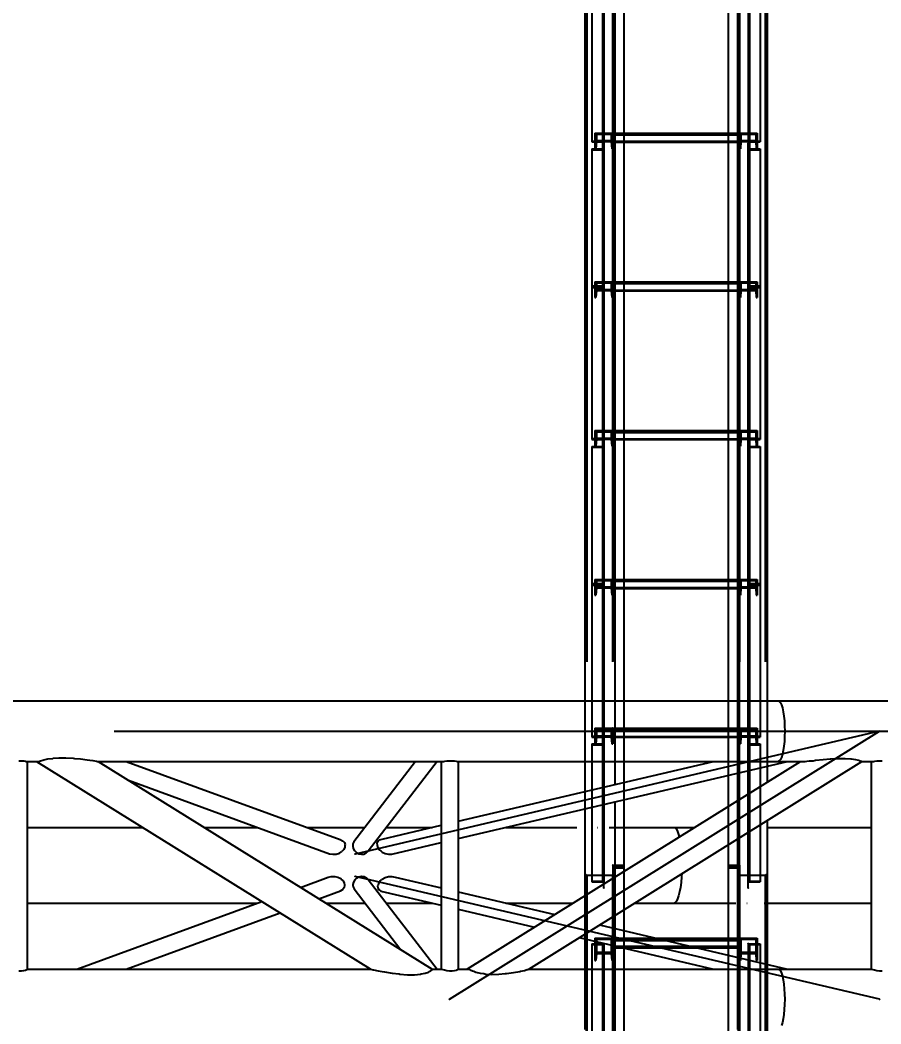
# Model space of a CAD drawing. Header units: millimetres. Extents: x 150209.93 to 150215.05, y 136675.65 to 136679.93.
# Drawn here: x 150214.079 to 150214.1946, y 136677.1175 to 136677.2523 of the extents above; entities that cross this region are included whole.
import ezdxf

# ---------------------------------------------------------------- set-up
doc = ezdxf.new("R2010")
doc.units = ezdxf.units.MM
doc.header["$LTSCALE"] = 0.25
for name, pattern in [('CENTER', [50.8, 31.75, -6.35, 6.35, -6.35]), ('XKITLINE00', [0]), ('XKITLINE02', [4, 2, -2]), ('XKITLINE03', [6, 3, -1, 1, -1])]:
    doc.linetypes.add(name, pattern=pattern)
doc.styles.add('ROMANS', font='romans.shx')
doc.dimstyles.new('MD300', dxfattribs={"dimtxt": 2.5, "dimasz": 2.5, "dimexe": 1, "dimexo": 1, "dimgap": 0.5, "dimtad": 1, "dimdec": 1, "dimlfac": 50, "dimrnd": 0.5, "dimdsep": 46, "dimtxsty": 'ROMANS', "dimcen": 1, "dimclrd": 146, "dimclre": 146, "dimclrt": 30, "dimadec": 1, "dimazin": 2, "dimtfac": 1, "dimtdec": 1, "dimtmove": 0, "dimatfit": 1, "dimfxl": 1, "dimtolj": 1, "dimtzin": 0, "dimlwd": -1, "dimlwe": -1, "dimarcsym": 0})

# ---------------------------------------------------------------- blocks, each defined once
blk = doc.blocks.new('çatıı')
at = {"color": 1, "linetype": 'XKITLINE03'}
for p, q in [((26144.38, 7525.02), (26144.38, 9181.75)), ((26150.38, 9180.27), (26150.38, 7540.28)), ((26235.38, 7540.27), (26235.38, 9180.27)), ((26241.36, 7525.02), (26241.36, 9181.75)), ((26144.38, 8026.48), (26144.38, 8128.44)), ((26241.36, 8128.44), (26241.36, 8026.48)), ((26150.38, 8026.8), (26150.38, 8031.83)), ((26235.36, 8031.29), (26150.38, 8031.29)), ((26235.36, 8031.83), (26235.36, 8026.8)), ((26144.38, 7928.64), (26144.38, 8020.67)), ((26241.36, 8020.67), (26241.36, 7928.64)), ((26144.38, 7826.68), (26144.38, 7928.64)), ((26150.38, 7926.9), (26150.38, 7931.93)), ((26235.36, 7931.39), (26150.38, 7931.39)), ((26235.36, 7931.93), (26235.36, 7926.9)), ((26241.36, 7928.64), (26241.36, 7826.68)), ((26150.38, 7827), (26150.38, 7832.03)), ((26235.36, 7831.49), (26150.38, 7831.49)), ((26235.36, 7832.03), (26235.36, 7827)), ((26144.38, 7728.84), (26144.38, 7820.87)), ((26241.36, 7820.87), (26241.36, 7728.84)), ((26150.38, 7727.1), (26150.38, 7732.13)), ((26235.36, 7731.59), (26150.38, 7731.59)), ((26235.36, 7732.13), (26235.36, 7727.1)), ((26144.38, 7626.88), (26144.38, 7728.84)), ((26241.36, 7728.84), (26241.36, 7626.88)), ((26150.38, 7627.2), (26150.38, 7632.23)), ((26235.36, 7631.69), (26150.38, 7631.69)), ((26235.36, 7632.23), (26235.36, 7627.2)), ((26144.38, 7529.04), (26144.38, 7621.07)), ((26241.36, 7621.07), (26241.36, 7529.04)), ((26144.38, 5880.81), (26144.38, 7537.69)), ((26150.38, 7540.27), (26150.38, 5900.28)), ((26235.38, 5900.27), (26235.38, 7540.27)), ((26241.36, 5880.81), (26241.36, 7537.69)), ((26150.38, 7481.79), (26150.38, 7491.34)), ((26235.36, 7490.31), (26150.38, 7490.31)), ((26235.36, 7491.34), (26235.36, 7481.79)), ((26144.38, 7381.72), (26144.38, 7487.57)), ((26241.36, 7487.57), (26241.36, 7381.72))]:
    blk.add_line(p, q, dxfattribs=at)
at = {"color": 116, "linetype": 'XKITLINE02', "true_color": 0x136734}
for p, q in [((26150.38, 9180.27), (26150.38, 7539.38)), ((26151.23, 9180.21), (26151.23, 7539.44)), ((26234.53, 9180.21), (26234.53, 7539.44)), ((26235.38, 9180.27), (26235.38, 7539.38)), ((26132.53, 9176.95), (26132.53, 7533.97)), ((26133.06, 9176.75), (26133.07, 7533.54)), ((26150.3, 9176.75), (26150.3, 7533.54)), ((26150.83, 9176.95), (26150.83, 7533.97)), ((26151.68, 9176.95), (26151.68, 7582.78)), ((26234.91, 9176.95), (26234.91, 7533.97)), ((26235.44, 9176.75), (26235.45, 7533.54)), ((26252.68, 9176.75), (26252.68, 7533.54)), ((26253.21, 9176.95), (26253.21, 7533.97)), ((26254.06, 9176.95), (26254.06, 7570.38)), ((26227.88, 9119.58), (26227.88, 7540.24)), ((26157.88, 9110.57), (26157.88, 7540.24)), ((26136.38, 8128.44), (26136.38, 8025.92)), ((26144.38, 8128.44), (26144.38, 8020.92)), ((26249.36, 8128.44), (26249.36, 8025.92)), ((26143.58, 8127.88), (26143.58, 8020.92)), ((26241.36, 8126.7), (26241.36, 8020.92)), ((26242.16, 8127.88), (26242.16, 8020.92)), ((26138.38, 8031.83), (26138.38, 8026.8)), ((26138.38, 8031.83), (26138.38, 8026.33)), ((26138.38, 8031.83), (26150.38, 8031.83)), ((26138.38, 8026.8), (26138.38, 8021.3)), ((26138.38, 8026.8), (26150.38, 8026.8)), ((26139.44, 8031.13), (26139.06, 8026.33)), ((26139.44, 8031.13), (26139.44, 8026.1)), ((26139.44, 8031.13), (26149.32, 8031.13)), ((26149.32, 8031.13), (26149.32, 8026.1)), ((26149.32, 8031.13), (26149.7, 8026.33)), ((26150.38, 8031.83), (26157.88, 8031.83)), ((26150.38, 8031.83), (26150.38, 8025.79)), ((26150.38, 8031.83), (26150.38, 8026.8)), ((26150.38, 8031.83), (26150.38, 8026.33)), ((26150.38, 8031.29), (26157.88, 8031.29)), ((26150.38, 8031.08), (26235.36, 8031.08)), ((26150.38, 8030.64), (26235.36, 8030.64)), ((26150.38, 8026.8), (26150.38, 8021.3)), ((26227.88, 8031.83), (26235.36, 8031.83)), ((26227.88, 8031.29), (26235.36, 8031.29)), ((26235.36, 8031.83), (26235.36, 8026.33)), ((26235.36, 8031.83), (26247.36, 8031.83)), ((26235.36, 8031.83), (26235.36, 8026.8)), ((26235.36, 8031.83), (26235.36, 8025.79)), ((26235.36, 8026.8), (26235.36, 8021.3)), ((26235.36, 8026.8), (26247.36, 8026.8)), ((26236.42, 8031.13), (26236.04, 8026.33)), ((26236.42, 8031.13), (26246.3, 8031.13)), ((26236.42, 8031.13), (26236.42, 8026.1)), ((26246.3, 8031.13), (26246.68, 8026.33)), ((26246.3, 8031.13), (26246.3, 8026.1)), ((26247.36, 8031.83), (26247.36, 8026.33)), ((26247.36, 8031.83), (26247.36, 8026.48)), ((26136.38, 8026.48), (26136.38, 8025.92)), ((26136.38, 8026.48), (26144.38, 8026.48)), ((26136.38, 8025.92), (26143.58, 8025.92)), ((26136.38, 8021.28), (26136.38, 7928.64)), ((26136.38, 8021.28), (26143.58, 8021.28)), ((26136.38, 8020.67), (26144.38, 8020.67)), ((26138.38, 8026.33), (26138.38, 8021.3)), ((26138.38, 8026.33), (26139.06, 8026.33)), ((26138.38, 8021.3), (26139.06, 8021.3)), ((26139.06, 8026.33), (26139.06, 8021.3)), ((26139.44, 8026.1), (26139.06, 8021.3)), ((26139.44, 8026.1), (26149.32, 8026.1)), ((26143.58, 8026.73), (26143.58, 7929.25)), ((26143.58, 8026.73), (26144.38, 8026.73)), ((26143.58, 8025.92), (26143.58, 8020.92)), ((26143.58, 8020.92), (26144.38, 8020.92)), ((26144.38, 8026.73), (26144.38, 7928.64)), ((26144.38, 8026.48), (26144.38, 8020.92)), ((26149.32, 8026.1), (26149.7, 8021.3)), ((26149.7, 8026.33), (26149.7, 8021.3)), ((26149.7, 8026.33), (26150.38, 8026.33)), ((26149.7, 8021.3), (26150.38, 8021.3)), ((26150.38, 8026.33), (26235.36, 8026.33)), ((26150.38, 8026.33), (26150.38, 8021.3)), ((26150.38, 8026.3), (26235.36, 8026.3)), ((26150.38, 8025.82), (26235.36, 8025.82)), ((26150.38, 8025.79), (26157.88, 8025.79)), ((26227.88, 8025.79), (26235.36, 8025.79)), ((26235.36, 8026.33), (26236.04, 8026.33)), ((26235.36, 8026.33), (26235.36, 8021.3)), ((26235.36, 8021.3), (26236.04, 8021.3)), ((26236.04, 8026.33), (26236.04, 8021.3)), ((26236.42, 8026.1), (26236.04, 8021.3)), ((26236.42, 8026.1), (26246.3, 8026.1)), ((26241.36, 8026.73), (26241.36, 8020.67)), ((26241.36, 8026.73), (26242.16, 8026.73)), ((26241.36, 8026.73), (26241.36, 7928.64)), ((26241.36, 8026.48), (26249.36, 8026.48)), ((26241.36, 8020.92), (26242.16, 8020.92)), ((26241.36, 8020.67), (26249.36, 8020.67)), ((26242.16, 8026.73), (26242.16, 8021.28)), ((26242.16, 8026.73), (26242.16, 7929.25)), ((26242.16, 8025.92), (26249.36, 8025.92)), ((26242.16, 8021.28), (26249.36, 8021.28)), ((26246.3, 8026.1), (26246.68, 8021.3)), ((26246.68, 8026.33), (26247.36, 8026.33)), ((26246.68, 8026.33), (26246.68, 8021.3)), ((26246.68, 8021.3), (26247.36, 8021.3)), ((26247.36, 8026.48), (26247.36, 8021.3)), ((26247.36, 8026.33), (26247.36, 8021.3)), ((26249.36, 8021.28), (26249.36, 8020.67)), ((26249.36, 8021.28), (26249.36, 7928.64)), ((26143.58, 7934.71), (26144.38, 7934.71)), ((26143.58, 7934.71), (26143.58, 7929.25)), ((26144.38, 7934.71), (26144.38, 7928.64)), ((26241.36, 7934.71), (26242.16, 7934.71)), ((26136.38, 7929.25), (26143.58, 7929.25)), ((26136.38, 7929.25), (26136.38, 7928.64)), ((26136.38, 7928.64), (26144.38, 7928.64)), ((26136.38, 7928.64), (26136.38, 7826.12)), ((26136.38, 7928.64), (26144.38, 7928.64)), ((26136.38, 7928.08), (26143.58, 7928.08)), ((26138.38, 7931.93), (26138.38, 7926.9)), ((26138.38, 7931.93), (26138.38, 7926.43)), ((26138.38, 7931.93), (26150.38, 7931.93)), ((26138.38, 7926.9), (26138.38, 7921.41)), ((26138.38, 7926.9), (26150.38, 7926.9)), ((26138.38, 7926.43), (26138.38, 7921.41)), ((26138.38, 7926.43), (26139.06, 7926.43)), ((26139.44, 7931.23), (26139.06, 7926.43)), ((26139.06, 7926.43), (26139.06, 7921.41)), ((26139.44, 7926.2), (26139.06, 7921.41)), ((26139.44, 7931.23), (26139.44, 7926.2)), ((26139.44, 7931.23), (26149.32, 7931.23)), ((26139.44, 7926.2), (26149.32, 7926.2)), ((26143.58, 7928.08), (26143.58, 7821.13)), ((26144.38, 7928.64), (26144.38, 7821.13)), ((26149.32, 7931.23), (26149.32, 7926.2)), ((26149.32, 7931.23), (26149.7, 7926.43)), ((26149.32, 7926.2), (26149.7, 7921.41)), ((26149.7, 7926.43), (26149.7, 7921.41)), ((26149.7, 7926.43), (26150.38, 7926.43)), ((26150.38, 7931.93), (26157.88, 7931.93)), ((26150.38, 7931.93), (26150.38, 7925.89)), ((26150.38, 7931.93), (26150.38, 7926.9)), ((26150.38, 7931.93), (26150.38, 7926.43)), ((26150.38, 7931.39), (26157.88, 7931.39)), ((26150.38, 7931.18), (26235.36, 7931.18)), ((26150.38, 7930.74), (26235.36, 7930.74)), ((26150.38, 7926.9), (26150.38, 7921.41)), ((26150.38, 7926.43), (26235.36, 7926.43)), ((26150.38, 7926.43), (26150.38, 7921.41)), ((26150.38, 7926.4), (26235.36, 7926.4)), ((26150.38, 7925.92), (26235.36, 7925.92)), ((26150.38, 7925.89), (26157.88, 7925.89)), ((26227.88, 7931.93), (26235.36, 7931.93)), ((26227.88, 7931.39), (26235.36, 7931.39)), ((26227.88, 7925.89), (26235.36, 7925.89)), ((26235.36, 7931.93), (26235.36, 7926.43)), ((26235.36, 7931.93), (26247.36, 7931.93)), ((26235.36, 7931.93), (26235.36, 7926.9)), ((26235.36, 7931.93), (26235.36, 7925.89)), ((26235.36, 7926.9), (26235.36, 7921.41)), ((26235.36, 7926.9), (26247.36, 7926.9)), ((26235.36, 7926.43), (26236.04, 7926.43)), ((26235.36, 7926.43), (26235.36, 7921.41)), ((26236.42, 7931.23), (26236.04, 7926.43)), ((26236.04, 7926.43), (26236.04, 7921.41)), ((26236.42, 7926.2), (26236.04, 7921.41)), ((26236.42, 7931.23), (26246.3, 7931.23)), ((26236.42, 7931.23), (26236.42, 7926.2)), ((26236.42, 7926.2), (26246.3, 7926.2)), ((26241.36, 7928.64), (26249.36, 7928.64)), ((26241.36, 7928.64), (26241.36, 7923.09)), ((26241.36, 7928.64), (26249.36, 7928.64)), ((26241.36, 7926.9), (26241.36, 7821.13)), ((26242.16, 7929.25), (26249.36, 7929.25)), ((26242.16, 7928.08), (26242.16, 7923.09)), ((26242.16, 7928.08), (26249.36, 7928.08)), ((26242.16, 7928.08), (26242.16, 7821.13)), ((26246.3, 7931.23), (26246.68, 7926.43)), ((26246.3, 7931.23), (26246.3, 7926.2)), ((26246.3, 7926.2), (26246.68, 7921.41)), ((26246.68, 7926.43), (26247.36, 7926.43)), ((26246.68, 7926.43), (26246.68, 7921.41)), ((26247.36, 7931.93), (26247.36, 7926.43)), ((26247.36, 7931.93), (26247.36, 7926.9)), ((26247.36, 7926.9), (26247.36, 7921.41)), ((26247.36, 7926.43), (26247.36, 7921.41)), ((26249.36, 7928.64), (26249.36, 7928.08)), ((26249.36, 7928.64), (26249.36, 7826.12)), ((26138.38, 7921.41), (26139.06, 7921.41)), ((26143.58, 7923.09), (26144.38, 7923.09)), ((26149.7, 7921.41), (26150.38, 7921.41)), ((26235.36, 7921.41), (26236.04, 7921.41)), ((26241.36, 7923.09), (26242.16, 7923.09)), ((26246.68, 7921.41), (26247.36, 7921.41)), ((26138.38, 7832.03), (26138.38, 7827)), ((26138.38, 7832.03), (26138.38, 7826.53)), ((26138.38, 7832.03), (26150.38, 7832.03)), ((26150.38, 7832.03), (26157.88, 7832.03)), ((26150.38, 7832.03), (26150.38, 7825.99)), ((26150.38, 7832.03), (26150.38, 7827)), ((26150.38, 7832.03), (26150.38, 7826.53)), ((26150.38, 7831.49), (26157.88, 7831.49)), ((26227.88, 7832.03), (26235.36, 7832.03)), ((26227.88, 7831.49), (26235.36, 7831.49)), ((26235.36, 7832.03), (26235.36, 7826.53)), ((26235.36, 7832.03), (26247.36, 7832.03)), ((26235.36, 7832.03), (26235.36, 7827)), ((26235.36, 7832.03), (26235.36, 7825.99)), ((26247.36, 7832.03), (26247.36, 7826.53)), ((26247.36, 7832.03), (26247.36, 7826.68)), ((26136.38, 7826.68), (26136.38, 7826.12)), ((26136.38, 7826.68), (26144.38, 7826.68)), ((26136.38, 7826.12), (26143.58, 7826.12)), ((26138.38, 7827), (26138.38, 7821.51)), ((26138.38, 7827), (26150.38, 7827)), ((26138.38, 7826.53), (26138.38, 7821.51)), ((26138.38, 7826.53), (26139.06, 7826.53)), ((26139.44, 7831.33), (26139.06, 7826.53)), ((26139.06, 7826.53), (26139.06, 7821.51)), ((26139.44, 7826.3), (26139.06, 7821.51)), ((26139.44, 7831.33), (26139.44, 7826.3)), ((26139.44, 7831.33), (26149.32, 7831.33)), ((26139.44, 7826.3), (26149.32, 7826.3)), ((26143.58, 7826.93), (26143.58, 7729.45)), ((26143.58, 7826.93), (26144.38, 7826.93)), ((26143.58, 7826.12), (26143.58, 7821.13)), ((26144.38, 7826.93), (26144.38, 7728.84)), ((26144.38, 7826.68), (26144.38, 7821.13)), ((26149.32, 7831.33), (26149.32, 7826.3)), ((26149.32, 7831.33), (26149.7, 7826.53)), ((26149.32, 7826.3), (26149.7, 7821.51)), ((26149.7, 7826.53), (26149.7, 7821.51)), ((26149.7, 7826.53), (26150.38, 7826.53)), ((26150.38, 7831.28), (26235.36, 7831.28)), ((26150.38, 7830.84), (26235.36, 7830.84)), ((26150.38, 7827), (26150.38, 7821.51)), ((26150.38, 7826.53), (26235.36, 7826.53)), ((26150.38, 7826.53), (26150.38, 7821.51)), ((26150.38, 7826.5), (26235.36, 7826.5)), ((26150.38, 7826.02), (26235.36, 7826.02)), ((26150.38, 7825.99), (26157.88, 7825.99)), ((26227.88, 7825.99), (26235.36, 7825.99)), ((26235.36, 7827), (26235.36, 7821.51)), ((26235.36, 7827), (26247.36, 7827)), ((26235.36, 7826.53), (26236.04, 7826.53)), ((26235.36, 7826.53), (26235.36, 7821.51)), ((26236.42, 7831.33), (26236.04, 7826.53)), ((26236.04, 7826.53), (26236.04, 7821.51)), ((26236.42, 7826.3), (26236.04, 7821.51)), ((26236.42, 7831.33), (26246.3, 7831.33)), ((26236.42, 7831.33), (26236.42, 7826.3)), ((26236.42, 7826.3), (26246.3, 7826.3)), ((26241.36, 7826.93), (26241.36, 7820.87)), ((26241.36, 7826.93), (26242.16, 7826.93)), ((26241.36, 7826.93), (26241.36, 7728.84)), ((26241.36, 7826.68), (26249.36, 7826.68)), ((26242.16, 7826.93), (26242.16, 7821.48)), ((26242.16, 7826.93), (26242.16, 7729.45)), ((26242.16, 7826.12), (26249.36, 7826.12)), ((26246.3, 7831.33), (26246.68, 7826.53)), ((26246.3, 7831.33), (26246.3, 7826.3)), ((26246.3, 7826.3), (26246.68, 7821.51)), ((26246.68, 7826.53), (26247.36, 7826.53)), ((26246.68, 7826.53), (26246.68, 7821.51)), ((26247.36, 7826.68), (26247.36, 7821.51)), ((26247.36, 7826.53), (26247.36, 7821.51)), ((26136.38, 7821.48), (26136.38, 7728.84)), ((26136.38, 7821.48), (26143.58, 7821.48)), ((26136.38, 7820.87), (26144.38, 7820.87)), ((26138.38, 7821.51), (26139.06, 7821.51)), ((26143.58, 7821.13), (26144.38, 7821.13)), ((26149.7, 7821.51), (26150.38, 7821.51)), ((26235.36, 7821.51), (26236.04, 7821.51)), ((26241.36, 7821.13), (26242.16, 7821.13)), ((26241.36, 7820.87), (26249.36, 7820.87)), ((26242.16, 7821.48), (26249.36, 7821.48)), ((26246.68, 7821.51), (26247.36, 7821.51)), ((26249.36, 7821.48), (26249.36, 7820.87)), ((26249.36, 7821.48), (26249.36, 7728.84)), ((26138.38, 7732.13), (26138.38, 7727.1)), ((26138.38, 7732.13), (26138.38, 7726.63)), ((26138.38, 7732.13), (26150.38, 7732.13)), ((26139.44, 7731.43), (26139.06, 7726.63)), ((26139.44, 7731.43), (26139.44, 7726.4)), ((26139.44, 7731.43), (26149.32, 7731.43)), ((26143.58, 7734.91), (26144.38, 7734.91)), ((26143.58, 7734.91), (26143.58, 7729.45)), ((26144.38, 7734.91), (26144.38, 7728.84)), ((26149.32, 7731.43), (26149.32, 7726.4)), ((26149.32, 7731.43), (26149.7, 7726.63)), ((26150.38, 7732.13), (26157.88, 7732.13)), ((26150.38, 7732.13), (26150.38, 7726.09)), ((26150.38, 7732.13), (26150.38, 7727.1)), ((26150.38, 7732.13), (26150.38, 7726.63)), ((26150.38, 7731.59), (26157.88, 7731.59)), ((26150.38, 7731.38), (26235.36, 7731.38)), ((26150.38, 7730.94), (26235.36, 7730.94)), ((26227.88, 7732.13), (26235.36, 7732.13)), ((26227.88, 7731.59), (26235.36, 7731.59)), ((26235.36, 7732.13), (26235.36, 7721.61)), ((26235.36, 7732.13), (26247.36, 7732.13)), ((26235.36, 7732.13), (26235.36, 7726.09)), ((26236.42, 7731.43), (26236.04, 7726.63)), ((26236.42, 7731.43), (26246.3, 7731.43)), ((26236.42, 7731.43), (26236.42, 7726.4)), ((26241.36, 7734.91), (26242.16, 7734.91)), ((26246.3, 7731.43), (26246.68, 7726.63)), ((26246.3, 7731.43), (26246.3, 7726.4)), ((26247.36, 7732.13), (26247.36, 7721.61)), ((26136.38, 7729.45), (26143.58, 7729.45)), ((26136.38, 7729.45), (26136.38, 7728.84)), ((26136.38, 7728.84), (26136.38, 7626.32)), ((26136.38, 7728.84), (26144.38, 7728.84)), ((26136.38, 7728.84), (26144.38, 7728.84)), ((26136.38, 7728.29), (26136.38, 7626.32)), ((26136.38, 7728.29), (26143.58, 7728.29)), ((26138.38, 7727.1), (26138.38, 7721.61)), ((26138.38, 7727.1), (26150.38, 7727.1)), ((26138.38, 7726.63), (26138.38, 7721.61)), ((26138.38, 7726.63), (26139.06, 7726.63)), ((26139.06, 7726.63), (26139.06, 7721.61)), ((26139.44, 7726.4), (26139.06, 7721.61)), ((26139.44, 7726.4), (26149.32, 7726.4)), ((26143.58, 7728.29), (26143.58, 7621.33)), ((26144.38, 7728.84), (26144.38, 7621.33)), ((26149.32, 7726.4), (26149.7, 7721.61)), ((26149.7, 7726.63), (26149.7, 7721.61)), ((26149.7, 7726.63), (26150.38, 7726.63)), ((26150.38, 7727.1), (26150.38, 7721.61)), ((26150.38, 7726.63), (26235.36, 7726.63)), ((26150.38, 7726.63), (26150.38, 7721.61)), ((26150.38, 7726.6), (26235.36, 7726.6)), ((26150.38, 7726.12), (26235.36, 7726.12)), ((26150.38, 7726.09), (26157.88, 7726.09)), ((26227.88, 7726.09), (26235.36, 7726.09)), ((26235.36, 7727.1), (26247.36, 7727.1)), ((26235.36, 7726.63), (26236.04, 7726.63)), ((26236.04, 7726.63), (26236.04, 7721.61)), ((26236.42, 7726.4), (26236.04, 7721.61)), ((26236.42, 7726.4), (26246.3, 7726.4)), ((26241.36, 7728.84), (26241.36, 7723.29)), ((26241.36, 7728.84), (26249.36, 7728.84)), ((26241.36, 7728.84), (26249.36, 7728.84)), ((26241.36, 7726.4), (26241.36, 7621.33)), ((26242.16, 7729.45), (26249.36, 7729.45)), ((26242.16, 7728.29), (26242.16, 7723.29)), ((26242.16, 7728.29), (26249.36, 7728.29)), ((26242.16, 7728.29), (26242.16, 7621.33)), ((26246.3, 7726.4), (26246.68, 7721.61)), ((26246.68, 7726.63), (26247.36, 7726.63)), ((26246.68, 7726.63), (26246.68, 7721.61)), ((26249.36, 7728.84), (26249.36, 7728.29)), ((26249.36, 7728.84), (26249.36, 7626.32)), ((26138.38, 7721.61), (26139.06, 7721.61)), ((26143.58, 7723.29), (26144.38, 7723.29)), ((26149.7, 7721.61), (26150.38, 7721.61)), ((26235.36, 7721.61), (26236.04, 7721.61)), ((26241.36, 7723.29), (26242.16, 7723.29)), ((26246.68, 7721.61), (26247.36, 7721.61)), ((26131.68, 7650.57), (26131.68, 7609.97)), ((26151.68, 7650.57), (26151.68, 7609.97)), ((26157.88, 7650.57), (26157.88, 7609.97)), ((26227.88, 7650.57), (26227.88, 7600.65)), ((26234.06, 7650.57), (26234.06, 7602.09)), ((26254.06, 7650.57), (26254.06, 7606.78)), ((26138.38, 7632.23), (26138.38, 7627.2)), ((26138.38, 7632.23), (26138.38, 7626.73)), ((26138.38, 7632.23), (26150.38, 7632.23)), ((26139.44, 7631.53), (26139.06, 7626.73)), ((26139.44, 7631.53), (26139.44, 7626.5)), ((26139.44, 7631.53), (26149.32, 7631.53)), ((26149.32, 7631.53), (26149.32, 7626.5)), ((26149.32, 7631.53), (26149.7, 7626.73)), ((26150.38, 7632.23), (26150.38, 7627.2)), ((26150.38, 7632.23), (26150.38, 7626.73)), ((26150.38, 7632.23), (26235.36, 7632.23)), ((26150.38, 7632.23), (26150.38, 7626.19)), ((26150.38, 7631.69), (26235.36, 7631.69)), ((26150.38, 7631.48), (26235.36, 7631.48)), ((26150.38, 7631.04), (26235.36, 7631.04)), ((26235.36, 7632.23), (26235.36, 7626.73)), ((26235.36, 7632.23), (26247.36, 7632.23)), ((26235.36, 7632.23), (26235.36, 7627.2)), ((26235.36, 7632.23), (26235.36, 7626.19)), ((26236.42, 7631.53), (26236.04, 7626.73)), ((26236.42, 7631.53), (26246.3, 7631.53)), ((26236.42, 7631.53), (26236.42, 7626.5)), ((26246.3, 7631.53), (26246.68, 7626.73)), ((26246.3, 7631.53), (26246.3, 7626.5)), ((26247.36, 7632.23), (26247.36, 7626.73)), ((26247.36, 7632.23), (26247.36, 7627.2)), ((26136.38, 7626.88), (26144.38, 7626.88)), ((26136.38, 7626.32), (26143.58, 7626.32)), ((26138.38, 7627.2), (26138.38, 7621.71)), ((26138.38, 7627.2), (26150.38, 7627.2)), ((26138.38, 7626.73), (26138.38, 7621.71)), ((26138.38, 7626.73), (26139.06, 7626.73)), ((26139.06, 7626.73), (26139.06, 7621.71)), ((26139.44, 7626.5), (26139.06, 7621.71)), ((26139.44, 7626.5), (26149.32, 7626.5)), ((26143.58, 7627.14), (26143.58, 7529.65)), ((26143.58, 7627.14), (26144.38, 7627.14)), ((26143.58, 7626.32), (26143.58, 7621.33)), ((26144.38, 7627.14), (26144.38, 7533.54)), ((26144.38, 7626.88), (26144.38, 7621.33)), ((26149.32, 7626.5), (26149.7, 7621.71)), ((26149.7, 7626.73), (26149.7, 7621.71)), ((26149.7, 7626.73), (26150.38, 7626.73)), ((26150.38, 7627.2), (26150.38, 7621.71)), ((26150.38, 7626.73), (26150.38, 7621.71)), ((26150.38, 7626.73), (26235.36, 7626.73)), ((26150.38, 7626.7), (26235.36, 7626.7)), ((26150.38, 7626.23), (26235.36, 7626.23)), ((26150.38, 7626.19), (26235.36, 7626.19)), ((26235.36, 7627.2), (26235.36, 7621.71)), ((26235.36, 7627.2), (26247.36, 7627.2)), ((26235.36, 7626.73), (26236.04, 7626.73)), ((26235.36, 7626.73), (26235.36, 7621.71)), ((26236.04, 7626.73), (26236.04, 7621.71)), ((26236.42, 7626.5), (26236.04, 7621.71)), ((26236.42, 7626.5), (26246.3, 7626.5)), ((26241.36, 7627.14), (26241.36, 7610.28)), ((26241.36, 7627.14), (26242.16, 7627.14)), ((26241.36, 7627.14), (26241.36, 7529.04)), ((26241.36, 7626.88), (26249.36, 7626.88)), ((26242.16, 7627.14), (26242.16, 7610.28)), ((26242.16, 7627.14), (26242.16, 7529.65)), ((26242.16, 7626.32), (26249.36, 7626.32)), ((26246.3, 7626.5), (26246.68, 7621.71)), ((26246.68, 7626.73), (26247.36, 7626.73)), ((26246.68, 7626.73), (26246.68, 7621.71)), ((26247.36, 7627.2), (26247.36, 7621.71)), ((26247.36, 7626.73), (26247.36, 7621.71)), ((26136.38, 7621.68), (26136.38, 7529.04)), ((26136.38, 7621.68), (26136.38, 7529.65)), ((26136.38, 7621.68), (26143.58, 7621.68)), ((26136.38, 7621.07), (26144.38, 7621.07)), ((26138.38, 7621.71), (26139.06, 7621.71)), ((26143.58, 7621.33), (26144.38, 7621.33)), ((26149.7, 7621.71), (26150.38, 7621.71)), ((26235.36, 7621.71), (26236.04, 7621.71)), ((26241.36, 7621.33), (26242.16, 7621.33)), ((26241.36, 7621.07), (26249.36, 7621.07)), ((26242.16, 7621.68), (26249.36, 7621.68)), ((26246.68, 7621.71), (26247.36, 7621.71)), ((26249.36, 7621.68), (26249.36, 7593.18)), ((26249.36, 7610.28), (26249.36, 7529.04)), ((26157.88, 7595.86), (26157.88, 7584.23)), ((26131.68, 7589.72), (26131.68, 7578.09)), ((26234.06, 7583.63), (26234.06, 7557.91)), ((26227.88, 7579.78), (26227.88, 7554.05)), ((26143.58, 7535.11), (26144.38, 7535.11)), ((26143.58, 7535.11), (26143.58, 7529.65)), ((26144.38, 7535.11), (26144.38, 7529.04)), ((26150.38, 7540.28), (26157.88, 7540.28)), ((26150.38, 7540.27), (26157.88, 7540.27)), ((26150.38, 7540.27), (26150.38, 5898.57)), ((26150.38, 7539.38), (26151.68, 7539.38)), ((26150.38, 7538.57), (26151.68, 7538.57)), ((26151.23, 7540.21), (26157.88, 7540.24)), ((26151.23, 7540.16), (26157.88, 7540.2)), ((26151.23, 7540.16), (26151.23, 5898.69)), ((26151.23, 7539.44), (26157.88, 7539.42)), ((26151.23, 7538.69), (26151.68, 7538.68)), ((26157.88, 7540.28), (26157.88, 7540.24)), ((26157.88, 7540.27), (26157.88, 7540.2)), ((26157.88, 7540.27), (26157.88, 7539.38)), ((26157.88, 7538.64), (26157.88, 7538.57)), ((26157.88, 7538.64), (26157.88, 7538.57)), ((26157.88, 7536.11), (26157.88, 7510.39)), ((26227.88, 7540.27), (26235.38, 7540.27)), ((26227.88, 7540.27), (26227.88, 7540.24)), ((26227.88, 7540.27), (26235.38, 7540.27)), ((26227.88, 7540.27), (26227.88, 7539.38)), ((26227.88, 7540.24), (26234.53, 7540.21)), ((26227.88, 7540.2), (26234.53, 7540.16)), ((26227.88, 7539.42), (26234.53, 7539.44)), ((26227.88, 7539.42), (26227.88, 7539.38)), ((26227.88, 7538.64), (26227.88, 7538.57)), ((26234.06, 7539.38), (26235.38, 7539.38)), ((26234.06, 7538.68), (26234.53, 7538.69)), ((26234.06, 7538.57), (26235.38, 7538.57)), ((26234.53, 7540.16), (26234.53, 5898.69)), ((26235.38, 7540.27), (26235.38, 5898.57)), ((26241.36, 7535.11), (26242.16, 7535.11)), ((26131.68, 7533.97), (26132.53, 7533.97)), ((26131.68, 7533.97), (26132.53, 7533.97)), ((26131.68, 7533.97), (26131.68, 7533.48)), ((26132.53, 7533.97), (26133.07, 7533.54)), ((26132.53, 7533.97), (26132.53, 5889.26)), ((26132.53, 7533.97), (26133.06, 7533.54)), ((26133.06, 7533.54), (26133.07, 5888.53)), ((26133.06, 7533.54), (26150.3, 7533.54)), ((26133.07, 7533.54), (26150.3, 7533.54)), ((26136.38, 7529.65), (26143.58, 7529.65)), ((26136.38, 7529.04), (26144.38, 7529.04)), ((26150.3, 7533.54), (26150.83, 7533.97)), ((26150.3, 7533.54), (26150.83, 7533.97)), ((26150.3, 7533.54), (26150.3, 5888.53)), ((26150.83, 7533.97), (26151.68, 7533.97)), ((26150.83, 7533.97), (26150.83, 5889.26)), ((26150.83, 7533.97), (26151.68, 7533.97)), ((26151.68, 7533.97), (26151.68, 5888.43)), ((26151.68, 7532.25), (26151.68, 7506.52)), ((26234.06, 7533.97), (26234.91, 7533.97)), ((26234.06, 7533.97), (26234.91, 7533.97)), ((26234.06, 7533.97), (26234.06, 7533.48)), ((26234.91, 7533.97), (26235.45, 7533.54)), ((26234.91, 7533.97), (26234.91, 5889.26)), ((26234.91, 7533.97), (26235.44, 7533.54)), ((26235.44, 7533.54), (26235.45, 5888.53)), ((26235.44, 7533.54), (26252.68, 7533.54)), ((26235.45, 7533.54), (26252.68, 7533.54)), ((26241.36, 7529.04), (26249.36, 7529.04)), ((26242.16, 7529.65), (26249.36, 7529.65)), ((26252.68, 7533.54), (26253.21, 7533.97)), ((26252.68, 7533.54), (26253.21, 7533.97)), ((26252.68, 7533.54), (26252.68, 5888.53)), ((26253.21, 7533.97), (26254.06, 7533.97)), ((26253.21, 7533.97), (26253.21, 5889.26)), ((26253.21, 7533.97), (26254.06, 7533.97)), ((26254.06, 7533.97), (26254.06, 5930.38)), ((26131.68, 7519.77), (26131.68, 7490.83)), ((26151.68, 7497.77), (26151.68, 7486.14)), ((26157.88, 7496.32), (26157.88, 7484.69)), ((26138.38, 7491.34), (26138.38, 7481.79)), ((26138.38, 7491.34), (26138.38, 7485.86)), ((26138.38, 7491.34), (26150.38, 7491.34)), ((26139.44, 7490.64), (26139.06, 7485.86)), ((26139.44, 7490.64), (26139.44, 7481.09)), ((26139.44, 7490.64), (26149.32, 7490.64)), ((26149.32, 7490.64), (26149.32, 7481.09)), ((26149.32, 7490.64), (26149.7, 7485.86)), ((26150.38, 7491.34), (26150.38, 7481.79)), ((26150.38, 7491.34), (26150.38, 7485.86)), ((26150.38, 7491.34), (26179.13, 7491.34)), ((26150.38, 7491.34), (26150.38, 7484.83)), ((26150.38, 7490.55), (26235.36, 7490.55)), ((26150.38, 7490.31), (26183.49, 7490.31)), ((26150.38, 7489.71), (26235.36, 7489.71)), ((26227.88, 7491.34), (26235.36, 7491.34)), ((26227.88, 7490.31), (26235.36, 7490.31)), ((26235.36, 7491.34), (26235.36, 7485.86)), ((26235.36, 7491.34), (26247.36, 7491.34)), ((26235.36, 7491.34), (26235.36, 7476.31)), ((26235.36, 7491.34), (26235.36, 7484.83)), ((26236.42, 7490.64), (26236.04, 7485.86)), ((26236.42, 7490.64), (26246.3, 7490.64)), ((26236.42, 7490.64), (26236.42, 7481.09)), ((26246.3, 7490.64), (26246.68, 7485.86)), ((26246.3, 7490.64), (26246.3, 7481.09)), ((26247.36, 7491.34), (26247.36, 7485.86)), ((26247.36, 7491.34), (26247.36, 7476.31)), ((26136.38, 7487.57), (26136.38, 7381.19)), ((26136.38, 7487.57), (26144.38, 7487.57)), ((26136.38, 7487.04), (26143.58, 7487.04)), ((26138.38, 7485.86), (26138.38, 7476.31)), ((26138.38, 7485.86), (26139.06, 7485.86)), ((26138.38, 7481.79), (26138.38, 7476.31)), ((26138.38, 7481.79), (26150.38, 7481.79)), ((26139.06, 7485.86), (26139.06, 7476.31)), ((26139.44, 7481.09), (26139.06, 7476.31)), ((26139.44, 7481.09), (26149.32, 7481.09)), ((26143.58, 7487.04), (26143.58, 7376.4)), ((26143.58, 7482.26), (26144.38, 7482.26)), ((26144.38, 7487.57), (26144.38, 7376.4)), ((26149.32, 7481.09), (26149.7, 7476.31)), ((26149.7, 7485.86), (26149.7, 7476.31)), ((26149.7, 7485.86), (26150.38, 7485.86)), ((26150.38, 7485.86), (26150.38, 7476.31)), ((26150.38, 7485.86), (26235.36, 7485.86)), ((26150.38, 7485.8), (26235.36, 7485.8)), ((26150.38, 7484.89), (26235.36, 7484.89)), ((26150.38, 7484.83), (26206.86, 7484.83)), ((26150.38, 7481.79), (26150.38, 7476.31)), ((26227.88, 7484.83), (26235.36, 7484.83)), ((26235.36, 7485.86), (26236.04, 7485.86)), ((26235.36, 7481.79), (26247.36, 7481.79)), ((26236.04, 7485.86), (26236.04, 7476.31)), ((26236.42, 7481.09), (26236.04, 7476.31)), ((26236.42, 7481.09), (26246.3, 7481.09)), ((26241.36, 7487.57), (26241.36, 7482.26)), ((26241.36, 7487.57), (26249.36, 7487.57)), ((26241.36, 7487.57), (26241.36, 7376.4)), ((26241.36, 7482.26), (26242.16, 7482.26)), ((26242.16, 7487.04), (26242.16, 7482.26)), ((26242.16, 7487.04), (26249.36, 7487.04)), ((26242.16, 7487.04), (26242.16, 7376.4)), ((26246.3, 7481.09), (26246.68, 7476.31)), ((26246.68, 7485.86), (26247.36, 7485.86)), ((26246.68, 7485.86), (26246.68, 7476.31)), ((26249.36, 7487.57), (26249.36, 7487.04)), ((26249.36, 7487.57), (26249.36, 7381.19)), ((26138.38, 7476.31), (26139.06, 7476.31)), ((26149.7, 7476.31), (26150.38, 7476.31)), ((26227.88, 7479.9), (26227.88, 5900.2)), ((26234.06, 7478.46), (26234.06, 7429.97)), ((26235.36, 7476.31), (26236.04, 7476.31)), ((26246.68, 7476.31), (26247.36, 7476.31)), ((26131.68, 7470.57), (26131.68, 7429.97)), ((26151.68, 7470.57), (26151.68, 7429.97)), ((26157.88, 7470.57), (26157.88, 5900.2)), ((26254.06, 7473.77), (26254.06, 7429.97))]:
    blk.add_line(p, q, dxfattribs=at)
at = {"color": 7, "linetype": 'XKITLINE00'}
for p, q in [((26131.68, 9069.97), (26131.68, 7650.57)), ((26151.68, 9069.97), (26151.68, 7650.57)), ((26157.88, 9069.97), (26157.88, 7650.57)), ((26227.88, 9069.97), (26227.88, 7650.57)), ((26234.06, 9069.97), (26234.06, 7650.57)), ((26254.06, 9069.97), (26254.06, 7650.57)), ((26157.88, 8031.83), (26227.88, 8031.83)), ((26157.88, 8031.29), (26227.88, 8031.29)), ((26157.88, 8025.79), (26227.88, 8025.79)), ((26157.88, 7931.93), (26227.88, 7931.93)), ((26157.88, 7931.39), (26227.88, 7931.39)), ((26157.88, 7925.89), (26227.88, 7925.89)), ((26157.88, 7832.03), (26227.88, 7832.03)), ((26157.88, 7831.49), (26227.88, 7831.49)), ((26157.88, 7825.99), (26227.88, 7825.99)), ((26157.88, 7732.13), (26227.88, 7732.13)), ((26157.88, 7731.59), (26227.88, 7731.59)), ((26157.88, 7726.09), (26227.88, 7726.09)), ((26131.68, 7609.97), (26131.68, 7589.72)), ((26151.68, 7609.97), (26151.68, 7594.41)), ((26157.88, 7609.97), (26157.88, 7595.86)), ((26254.06, 7606.78), (26254.06, 7596.11)), ((26227.88, 7600.65), (26227.88, 7579.78)), ((26234.06, 7602.09), (26234.06, 7583.63)), ((26151.68, 7582.78), (26151.68, 7533.48)), ((26157.88, 7584.23), (26157.88, 7539.38)), ((26131.68, 7578.09), (26131.68, 7533.48)), ((26254.06, 7570.38), (26254.06, 7533.48)), ((26234.06, 7557.91), (26234.06, 7533.48)), ((26227.88, 7554.05), (26227.88, 7539.38)), ((26151.68, 7539.38), (26157.88, 7539.38)), ((26151.68, 7538.68), (26157.88, 7538.64)), ((26151.68, 7538.57), (26157.88, 7538.57)), ((26157.88, 7539.38), (26157.88, 7538.64)), ((26157.88, 7538.64), (26157.88, 7538.57)), ((26157.88, 7538.57), (26157.88, 7536.11)), ((26227.88, 7539.38), (26234.06, 7539.38)), ((26227.88, 7539.38), (26227.88, 7479.9)), ((26227.88, 7538.64), (26234.06, 7538.68)), ((26227.88, 7538.57), (26234.06, 7538.57)), ((26131.68, 7533.48), (26151.68, 7533.48)), ((26131.68, 7533.48), (26131.68, 7519.77)), ((26131.68, 7533.48), (26151.68, 7533.48)), ((26151.68, 7533.48), (26151.68, 7532.25)), ((26234.06, 7533.48), (26254.06, 7533.48)), ((26234.06, 7533.48), (26234.06, 7478.46)), ((26234.06, 7533.48), (26254.06, 7533.48)), ((26254.06, 7533.48), (26254.06, 7473.77)), ((26157.88, 7510.39), (26157.88, 7496.32)), ((26151.68, 7506.52), (26151.68, 7497.77)), ((26131.68, 7490.83), (26131.68, 7470.57)), ((26179.13, 7491.34), (26227.88, 7491.34)), ((26183.49, 7490.31), (26227.88, 7490.31)), ((26151.68, 7486.14), (26151.68, 7470.57)), ((26157.88, 7484.69), (26157.88, 7470.57)), ((26206.86, 7484.83), (26227.88, 7484.83))]:
    blk.add_line(p, q, dxfattribs=at)
at = {"color": 8, "linetype": 'XKITLINE00'}
for p, q in [((25185.79, 7650.57), (26261.35, 7650.57)), ((26261.35, 7650.57), (27695.34, 7650.57)), ((26261.35, 7650.57), (26262.13, 7650.27)), ((26261.35, 7650.57), (26262.13, 7650.27)), ((26262.13, 7650.27), (26262.88, 7649.35)), ((26262.13, 7650.27), (26262.88, 7649.35)), ((26262.88, 7649.35), (26263.58, 7647.86)), ((26262.88, 7649.35), (26263.58, 7647.86)), ((26263.58, 7647.86), (26264.22, 7645.83)), ((26264.22, 7645.83), (26264.77, 7643.32)), ((26264.77, 7643.32), (26265.21, 7640.42)), ((26265.21, 7640.42), (26265.54, 7637.22)), ((26265.54, 7637.22), (26265.74, 7633.8)), ((26265.74, 7633.8), (26265.81, 7630.27)), ((26265.81, 7630.27), (26265.74, 7626.75)), ((26265.54, 7623.33), (26265.21, 7620.12)), ((26265.74, 7626.75), (26265.54, 7623.33)), ((26264.77, 7617.23), (26264.22, 7614.72)), ((26265.21, 7620.12), (26264.77, 7617.23)), ((25751.79, 7610.41), (25753.55, 7610.42)), ((25753.55, 7610.42), (25755.14, 7610.32)), ((25755.14, 7610.32), (25756.4, 7610.12)), ((25756.4, 7610.12), (25756.74, 7610)), ((25756.74, 7610), (25757.21, 7609.98)), ((25757.21, 7609.98), (25757.49, 7609.94)), ((25757.21, 7609.97), (25764.52, 7609.97)), ((25757.49, 7609.94), (25757.49, 7470.48)), ((25763.75, 7609.97), (25987.59, 7470.6)), ((25763.8, 7609.97), (25763.92, 7609.91)), ((25763.94, 7609.94), (25763.92, 7609.91)), ((25763.94, 7609.94), (25765.01, 7610)), ((25765.01, 7610), (25765.07, 7610)), ((25765.07, 7610), (25766.43, 7610.45)), ((25766.43, 7610.45), (25767.99, 7610.71)), ((25767.99, 7610.71), (25768.58, 7610.98)), ((25768.58, 7610.98), (25771.29, 7611.6)), ((25771.29, 7611.6), (25774.54, 7612.01)), ((25774.54, 7612.01), (25774.79, 7612.07)), ((25774.79, 7612.07), (25778.75, 7612.43)), ((25778.75, 7612.43), (25783.35, 7612.45)), ((25783.35, 7612.45), (25788.37, 7612.13)), ((25788.37, 7612.13), (25789.27, 7612.01)), ((25789.27, 7612.01), (25793.22, 7611.67)), ((25793.22, 7611.67), (25797.73, 7611.06)), ((25797.73, 7611.06), (25799.57, 7610.71)), ((25799.57, 7610.71), (25801.42, 7610.5)), ((25801.42, 7610.5), (25804.03, 7610.05)), ((25804.03, 7610.05), (25804.18, 7610)), ((25804.18, 7610), (25805.08, 7609.95)), ((25804.66, 7609.97), (26036.27, 7609.97)), ((25805.08, 7609.95), (26029.16, 7470.43)), ((25823.93, 7609.97), (25967.48, 7557.52)), ((26018.12, 7609.97), (25976.72, 7556.04)), ((26032.49, 7609.97), (25986.19, 7549.65)), ((26035.18, 7609.97), (26035.18, 7470.61)), ((26035.28, 7609.97), (26035.34, 7609.91)), ((26035.34, 7609.91), (26035.46, 7609.93)), ((26035.46, 7609.93), (26036.27, 7609.98)), ((26035.67, 7609.97), (26035.7, 7609.95)), ((26036.27, 7609.98), (26037.2, 7610)), ((26037.2, 7610), (26037.53, 7610.08)), ((26037.53, 7610.08), (26039.12, 7610.31)), ((26039.12, 7610.31), (26040.88, 7610.43)), ((26040.88, 7610.43), (26042.64, 7610.44)), ((26042.64, 7610.44), (26044.23, 7610.33)), ((26044.23, 7610.33), (26045.49, 7610.13)), ((26045.49, 7610.13), (26045.83, 7610)), ((26045.83, 7610), (26046.3, 7609.98)), ((26046.3, 7609.98), (26046.58, 7609.94)), ((26046.3, 7609.97), (26261.35, 7609.97)), ((26046.58, 7569.77), (26218.07, 7609.97)), ((26046.58, 7558.14), (26267.67, 7609.97)), ((26046.58, 7609.94), (26046.58, 7470.48)), ((26052.9, 7470.63), (26276.29, 7609.97)), ((26094.06, 7470.58), (26317.52, 7609.97)), ((26261.35, 7609.97), (26262.13, 7610.28)), ((26261.35, 7609.97), (26262.13, 7610.28)), ((26261.35, 7609.97), (26279.62, 7609.97)), ((26262.88, 7611.2), (26262.13, 7610.28)), ((26262.88, 7611.2), (26262.13, 7610.28)), ((26263.58, 7612.69), (26262.88, 7611.2)), ((26263.58, 7612.69), (26262.88, 7611.2)), ((26264.22, 7614.72), (26263.58, 7612.69)), ((26277.19, 7609.97), (26278.99, 7609.92)), ((26278.09, 7609.97), (26279.28, 7609.94)), ((26278.99, 7609.92), (26279.09, 7609.92)), ((26279.09, 7609.92), (26282.3, 7610.26)), ((26282.3, 7610.26), (26284.98, 7610.46)), ((26284.98, 7610.46), (26286.53, 7610.69)), ((26286.53, 7610.69), (26291.53, 7611.24)), ((26291.53, 7611.24), (26296.26, 7611.6)), ((26296.26, 7611.6), (26296.66, 7611.65)), ((26296.66, 7611.65), (26301.84, 7611.99)), ((26301.84, 7611.99), (26306.42, 7612.01)), ((26306.42, 7612.01), (26310.18, 7611.71)), ((26310.18, 7611.71), (26310.68, 7611.6)), ((26310.68, 7611.6), (26313.23, 7611.3)), ((26313.23, 7611.3), (26315.37, 7610.77)), ((26315.37, 7610.77), (26315.87, 7610.46)), ((26315.87, 7610.46), (26316.75, 7610.3)), ((26316.75, 7610.3), (26317.36, 7609.95)), ((26317.32, 7609.92), (26317.52, 7609.97)), ((26317.33, 7609.97), (26324.85, 7609.97)), ((26323.76, 7609.97), (26323.76, 7470.6)), ((26323.89, 7609.97), (26323.96, 7609.91)), ((26323.96, 7609.91), (26324.04, 7609.93)), ((26324.04, 7609.93), (26324.85, 7609.97)), ((26324.27, 7609.97), (26324.31, 7609.94)), ((26324.85, 7609.97), (26325.92, 7610.01)), ((26325.92, 7610.01), (26326.11, 7610.06)), ((26326.11, 7610.06), (26327.7, 7610.3)), ((26327.7, 7610.3), (26329.46, 7610.43)), ((26329.46, 7610.43), (26331.22, 7610.46)), ((25825.32, 7597.35), (25960.41, 7547.98)), ((25757.49, 7565.67), (25834.89, 7565.67)), ((25876.19, 7565.67), (25912, 7565.67)), ((25945.16, 7565.67), (25984.12, 7565.67)), ((25995.7, 7557.84), (26035.18, 7567.1)), ((25998.49, 7565.67), (26029.12, 7565.67)), ((26078.72, 7565.67), (26126.38, 7565.67)), ((26140.1, 7565.67), (26140.38, 7565.67)), ((26147.88, 7565.67), (26191.34, 7565.67)), ((26191.34, 7565.67), (26192.21, 7565.36)), ((26191.34, 7565.67), (26205.27, 7565.67)), ((26191.34, 7565.67), (26192.21, 7565.36)), ((26192.21, 7565.36), (26193.06, 7564.43)), ((26192.21, 7565.36), (26193.06, 7564.43)), ((26193.06, 7564.43), (26193.86, 7562.91)), ((26193.06, 7564.43), (26193.87, 7562.91)), ((26193.87, 7562.91), (26194.61, 7560.82)), ((26254.36, 7565.67), (26323.76, 7565.67)), ((25967.48, 7557.52), (25969.09, 7556.74)), ((25969.09, 7556.74), (25969.14, 7556.68)), ((25969.14, 7556.68), (25970.26, 7555.55)), ((25970.26, 7555.55), (25970.77, 7554.1)), ((25976.72, 7556.04), (25976.04, 7554.67)), ((25992.76, 7556.44), (25992.12, 7555.16)), ((25992.12, 7555.16), (25992.22, 7553.66)), ((25992.76, 7556.44), (25993.15, 7556.72)), ((25993.15, 7556.72), (25993.94, 7557.35)), ((25993.94, 7557.35), (25995.7, 7557.84)), ((26002.05, 7547.7), (26035.18, 7555.47)), ((26194.61, 7560.82), (26195.01, 7559.27)), ((25964.85, 7547.72), (25966.94, 7548.38)), ((25966.94, 7548.38), (25968.66, 7549.49)), ((25968.96, 7549.85), (25968.66, 7549.49)), ((25969.96, 7550.9), (25968.96, 7549.85)), ((25970.67, 7552.5), (25969.96, 7550.9)), ((25970.68, 7553.43), (25970.67, 7552.5)), ((25970.77, 7554.1), (25970.68, 7553.43)), ((25975.92, 7553.43), (25975.88, 7553.12)), ((25975.88, 7553.12), (25976.23, 7551.49)), ((25976.04, 7554.67), (25975.92, 7553.43)), ((25976.23, 7551.49), (25977.1, 7550)), ((25977.1, 7550), (25977.25, 7549.85)), ((25977.25, 7549.85), (25978.37, 7548.75)), ((25978.37, 7548.75), (25979.94, 7547.91)), ((25983.41, 7547.78), (25984.97, 7548.49)), ((25984.97, 7548.49), (25986.19, 7549.65)), ((25992.22, 7553.66), (25992.31, 7553.47)), ((25992.31, 7553.47), (25992.78, 7552.03)), ((25992.78, 7552.03), (25993.98, 7550.48)), ((25993.98, 7550.48), (25994.76, 7549.9)), ((25994.76, 7549.9), (25995.61, 7549.14)), ((25995.61, 7549.14), (25997.58, 7548.16)), ((25960.41, 7547.98), (25962.6, 7547.59)), ((25962.6, 7547.59), (25964.85, 7547.72)), ((25979.94, 7547.91), (25981.68, 7547.58)), ((25981.68, 7547.58), (25983.41, 7547.78)), ((25997.58, 7548.16), (25999.8, 7547.67)), ((25999.8, 7547.67), (26002.05, 7547.7)), ((25940.84, 7525.42), (25959.36, 7532.19)), ((25959.36, 7532.19), (25961.51, 7532.73)), ((25961.51, 7532.73), (25963.78, 7532.75)), ((25963.78, 7532.75), (25965.96, 7532.25)), ((25965.96, 7532.25), (25967.83, 7531.26)), ((25967.83, 7531.26), (25968.57, 7530.52)), ((25968.57, 7530.52), (25969.27, 7529.92)), ((25969.27, 7529.92), (25970.19, 7528.38)), ((25970.19, 7528.38), (25970.38, 7526.96)), ((25976.35, 7528.92), (25976, 7527.3)), ((25977.23, 7530.4), (25976.35, 7528.92)), ((25977.23, 7530.4), (25977.36, 7530.53)), ((25977.36, 7530.53), (25978.49, 7531.65)), ((25978.49, 7531.65), (25980.07, 7532.48)), ((25980.07, 7532.48), (25981.81, 7532.81)), ((25981.81, 7532.81), (25983.54, 7532.61)), ((25983.54, 7532.61), (25985.09, 7531.9)), ((25985.09, 7531.9), (25986.31, 7530.74)), ((25986.31, 7530.74), (26032.49, 7470.57)), ((25994.16, 7529.56), (25993.09, 7527.98)), ((25994.16, 7529.56), (25995.28, 7530.49)), ((25995.74, 7530.96), (25995.28, 7530.49)), ((25995.74, 7530.96), (25997.65, 7532.03)), ((25997.65, 7532.03), (25999.86, 7532.65)), ((25999.86, 7532.65), (26002.16, 7532.75)), ((26002.16, 7532.75), (26004.32, 7532.32)), ((26004.32, 7532.32), (26035.18, 7525.08)), ((26196.3, 7528.74), (26195.84, 7525.34)), ((26196.63, 7532.43), (26196.3, 7528.74)), ((26196.75, 7534.63), (26196.63, 7532.43)), ((25953.12, 7517.77), (25967.65, 7523.09)), ((25967.65, 7523.09), (25968.7, 7523.72)), ((25968.7, 7523.72), (25969.15, 7523.98)), ((25970.14, 7525.26), (25969.15, 7523.98)), ((25970.44, 7526.75), (25970.14, 7525.26)), ((25970.38, 7526.96), (25970.44, 7526.75)), ((25976, 7527.3), (25976.04, 7526.96)), ((25976.04, 7526.96), (25976.15, 7525.75)), ((25976.15, 7525.75), (25976.82, 7524.39)), ((25976.82, 7524.39), (26008.23, 7483.46)), ((25992.85, 7526.93), (25992.61, 7526.38)), ((25992.61, 7526.38), (25992.69, 7524.92)), ((25992.69, 7524.92), (25993.51, 7523.72)), ((25993.09, 7527.98), (25992.85, 7526.93)), ((25993.51, 7523.72), (25993.55, 7523.69)), ((25993.55, 7523.69), (25994.81, 7522.92)), ((25994.81, 7522.92), (26035.18, 7513.45)), ((26046.58, 7522.41), (26111.51, 7507.19)), ((26195.28, 7522.31), (26194.61, 7519.73)), ((26195.84, 7525.34), (26195.28, 7522.31)), ((25757.49, 7514.87), (25911.98, 7514.87)), ((25790.74, 7470.57), (25914.82, 7515.91)), ((25957.78, 7514.87), (25984.12, 7514.87)), ((25998.49, 7514.87), (26029.11, 7514.87)), ((26078.72, 7514.87), (26123.83, 7514.87)), ((26165.07, 7514.87), (26191.34, 7514.87)), ((26191.34, 7514.87), (26192.21, 7515.19)), ((26191.34, 7514.87), (26192.21, 7515.19)), ((26191.34, 7514.87), (26232.88, 7514.87)), ((26193.06, 7516.12), (26192.21, 7515.19)), ((26193.06, 7516.12), (26192.21, 7515.19)), ((26193.86, 7517.64), (26193.06, 7516.12)), ((26193.87, 7517.64), (26193.06, 7516.12)), ((26194.61, 7519.73), (26193.87, 7517.64)), ((26240.38, 7514.87), (26240.65, 7514.87)), ((26252.08, 7514.87), (26323.76, 7514.87)), ((25823.95, 7470.57), (25927.1, 7508.27)), ((26046.58, 7510.78), (26097.95, 7498.74)), ((26141.48, 7500.16), (26267.68, 7470.57)), ((26127.93, 7491.71), (26218.07, 7470.57)), ((25751.79, 7469.41), (25753.55, 7469.39)), ((25753.55, 7469.39), (25755.14, 7469.56)), ((25755.14, 7469.56), (25756.4, 7469.9)), ((25756.4, 7469.9), (25756.73, 7470.09)), ((25756.73, 7470.09), (25757.21, 7470.22)), ((25757.21, 7470.22), (25757.49, 7470.48)), ((25757.49, 7470.57), (25987.73, 7470.57)), ((25987.61, 7470.63), (25987.59, 7470.6)), ((25987.59, 7470.6), (25987.68, 7470.6)), ((25987.61, 7470.63), (25987.95, 7470.46)), ((25987.95, 7470.46), (25989.71, 7470.1)), ((25989.71, 7470.1), (25989.74, 7470.09)), ((25989.74, 7470.09), (25993.02, 7469.36)), ((25993.02, 7469.36), (25995.61, 7468.95)), ((25995.61, 7468.95), (25997.27, 7468.59)), ((25997.27, 7468.59), (26002.3, 7467.77)), ((26002.3, 7467.77), (26006.99, 7467.24)), ((26021.73, 7467.24), (26024.43, 7467.71)), ((26024.43, 7467.71), (26026.68, 7468.51)), ((26026.68, 7468.51), (26027.2, 7468.95)), ((26027.2, 7468.95), (26028.18, 7469.3)), ((26028.9, 7470.03), (26028.18, 7469.3)), ((26029.16, 7470.43), (26028.87, 7470.09)), ((26028.87, 7470.09), (26028.9, 7470.03)), ((26028.92, 7470.57), (26035.4, 7470.57)), ((26035.18, 7470.61), (26035.34, 7470.64)), ((26035.18, 7470.61), (26035.4, 7470.58)), ((26035.34, 7470.64), (26035.46, 7470.52)), ((26035.46, 7470.52), (26036.27, 7470.27)), ((26036.27, 7470.27), (26037.19, 7470.11)), ((26037.19, 7470.11), (26037.53, 7469.98)), ((26037.53, 7469.98), (26039.12, 7469.62)), ((26039.12, 7469.62), (26040.88, 7469.43)), ((26040.88, 7469.43), (26042.64, 7469.41)), ((26042.64, 7469.41), (26044.23, 7469.58)), ((26044.23, 7469.58), (26045.49, 7469.92)), ((26045.49, 7469.92), (26045.82, 7470.11)), ((26045.82, 7470.11), (26046.3, 7470.23)), ((26046.3, 7470.23), (26046.58, 7470.48)), ((26046.58, 7470.57), (26053.23, 7470.57)), ((26052.9, 7470.63), (26052.88, 7470.57)), ((26052.9, 7470.63), (26053.14, 7470.66)), ((26053.14, 7470.66), (26053.43, 7470.41)), ((26053.43, 7470.41), (26054.4, 7470.19)), ((26054.4, 7470.19), (26054.62, 7469.97)), ((26054.62, 7469.97), (26056.32, 7469.3)), ((26056.32, 7469.3), (26057.18, 7469.12)), ((26057.18, 7469.12), (26058.56, 7468.49)), ((26058.56, 7468.49), (26061.52, 7467.78)), ((26061.52, 7467.78), (26063.89, 7467.48)), ((26063.89, 7467.48), (26065.12, 7467.22)), ((26074, 7467.04), (26078.28, 7467.48)), ((26078.28, 7467.48), (26079.02, 7467.53)), ((26079.02, 7467.53), (26083.71, 7468.14)), ((26083.71, 7468.14), (26088.05, 7468.98)), ((26088.05, 7468.98), (26088.57, 7469.12)), ((26088.57, 7469.12), (26091.27, 7469.66)), ((26091.27, 7469.66), (26093, 7470.19)), ((26093, 7470.19), (26093.41, 7470.26)), ((26093.41, 7470.26), (26094.06, 7470.58)), ((26094.05, 7470.57), (26261.35, 7470.57)), ((26261.35, 7470.57), (26324.03, 7470.57)), ((26261.35, 7470.57), (26262.12, 7470.27)), ((26261.35, 7470.57), (26262.12, 7470.27)), ((26262.12, 7470.27), (26262.87, 7469.35)), ((26262.12, 7470.27), (26262.87, 7469.35)), ((26262.87, 7469.35), (26263.57, 7467.86)), ((26262.87, 7469.35), (26263.57, 7467.86)), ((26263.57, 7467.86), (26264.2, 7465.83)), ((26323.76, 7470.6), (26323.96, 7470.64)), ((26323.76, 7470.6), (26323.93, 7470.57)), ((26323.96, 7470.64), (26324.04, 7470.56)), ((26324.04, 7470.56), (26324.85, 7470.31)), ((26324.85, 7470.31), (26325.92, 7470.12)), ((26325.92, 7470.12), (26326.11, 7470.05)), ((26326.11, 7470.05), (26327.7, 7469.68)), ((26327.7, 7469.68), (26329.46, 7469.46)), ((26329.46, 7469.46), (26331.22, 7469.43)), ((26006.99, 7467.24), (26007.5, 7467.17)), ((26007.5, 7467.17), (26012.75, 7466.73)), ((26012.75, 7466.73), (26017.42, 7466.71)), ((26017.42, 7466.71), (26021.27, 7467.11)), ((26021.27, 7467.11), (26021.73, 7467.24)), ((26065.12, 7467.22), (26069.28, 7466.93)), ((26069.28, 7466.93), (26074, 7467.04)), ((26264.2, 7465.83), (26264.75, 7463.32)), ((26264.75, 7463.32), (26265.19, 7460.42)), ((26265.19, 7460.42), (26265.52, 7457.22)), ((26265.52, 7457.22), (26265.72, 7453.8)), ((26265.72, 7453.8), (26265.79, 7450.27)), ((26265.79, 7450.27), (26265.72, 7446.75)), ((26265.52, 7443.33), (26265.19, 7440.12)), ((26265.72, 7446.75), (26265.52, 7443.33)), ((26264.2, 7434.72), (26263.57, 7432.69)), ((26264.75, 7437.23), (26264.2, 7434.72)), ((26265.19, 7440.12), (26264.75, 7437.23))]:
    blk.add_line(p, q, dxfattribs=at)
at = {"color": 8, "linetype": 'CENTER'}
for p, q in [((24815.89, 7630.27), (26261.35, 7630.27)), ((26329.46, 7630.27), (25977.57, 7547.77)), ((26040.88, 7450.27), (26329.46, 7630.27)), ((26261.35, 7630.27), (27695.34, 7630.27)), ((26329.46, 7450.27), (25977.57, 7532.77))]:
    blk.add_line(p, q, dxfattribs=at)
at = {"color": 1, "linetype": 'XKITLINE00'}
for centre in [(26150.38, 8031.83), (26150.38, 8031.29), (26150.38, 8026.8), (26235.36, 8031.83), (26235.36, 8031.29), (26235.36, 8026.8), (26144.38, 8026.48), (26144.38, 8020.67), (26241.36, 8026.48), (26241.36, 8020.67), (26144.38, 7928.64), (26144.38, 7928.64), (26150.38, 7931.93), (26150.38, 7931.39), (26150.38, 7926.9), (26235.36, 7931.93), (26235.36, 7931.39), (26235.36, 7926.9), (26241.36, 7928.64), (26241.36, 7928.64), (26150.38, 7832.03), (26150.38, 7831.49), (26235.36, 7832.03), (26235.36, 7831.49), (26144.38, 7826.68), (26150.38, 7827), (26235.36, 7827), (26241.36, 7826.68), (26144.38, 7820.87), (26241.36, 7820.87), (26150.38, 7732.13), (26150.38, 7731.59), (26235.36, 7732.13), (26235.36, 7731.59), (26144.38, 7728.84), (26144.38, 7728.84), (26150.38, 7727.1), (26235.36, 7727.1), (26241.36, 7728.84), (26241.36, 7728.84), (26150.38, 7632.23), (26150.38, 7631.69), (26235.36, 7632.23), (26235.36, 7631.69), (26144.38, 7626.88), (26150.38, 7627.2), (26235.36, 7627.2), (26241.36, 7626.88), (26144.38, 7621.07), (26241.36, 7621.07), (26144.38, 7537.69), (26150.38, 7540.28), (26150.38, 7540.27), (26235.38, 7540.27), (26235.38, 7540.27), (26241.36, 7537.69), (26144.38, 7529.04), (26241.36, 7529.04), (26144.38, 7525.02), (26241.36, 7525.02), (26150.38, 7491.34), (26150.38, 7490.31), (26235.36, 7491.34), (26235.36, 7490.31), (26144.38, 7487.57), (26150.38, 7481.79), (26235.36, 7481.79), (26241.36, 7487.57)]:
    blk.add_circle(centre, 0.05, dxfattribs=at)
at = {"color": 8, "linetype": 'XKITLINE00'}
for centre in [(26261.35, 7630.27), (26261.35, 7630.27), (26329.46, 7630.27), (26329.46, 7630.27), (25977.57, 7547.77), (25977.57, 7532.77), (26040.88, 7450.27), (26329.46, 7450.27)]:
    blk.add_circle(centre, 0.05, dxfattribs=at)
blk = doc.blocks.new('*D9')
at = {"color": 146, "transparency": 16777216}
for p, q in [((150214.91743, 136677.34684), (150215.05387, 136677.34684)), ((150214.05387, 136677.31684), (150214.05387, 136676.69678)), ((150214.91743, 136676.66678), (150215.05387, 136676.66678))]:
    blk.add_line(p, q, dxfattribs=at)
for points in [[(150214.04887, 136677.31684), (150214.05887, 136677.31684), (150214.05387, 136677.34684)], [(150214.04887, 136676.69678), (150214.05887, 136676.69678), (150214.05387, 136676.66678)]]:
    blk.add_solid(points, dxfattribs=at)
at = {"layer": 'DEFPOINTS', "color": 0, "transparency": 16777216}
for p in [(150213.91743, 136677.34684), (150213.91743, 136676.66678), (150214.05387, 136676.66678)]:
    blk.add_point(p, dxfattribs=at)
at = {"color": 30, "transparency": 16777216, "insert": (150214.02887, 136677.00681), "char_height": 0.03, "attachment_point": 5, "rotation": 90, "style": 'ROMANS'}
blk.add_mtext('\\A1;34', dxfattribs=at)

msp = doc.modelspace()

# ---------------------------------------------------------------- block references
at = {"xscale": 0.0002000170049888334, "yscale": 0.0002000170049888334, "zscale": 0.0002000170049888334}
msp.add_blockref('çatıı', (150208.92807, 136675.63059), dxfattribs=at)

# ---------------------------------------------------------------- dimensions: what is measured, and where the dimension line sits
dim = msp.add_aligned_dim(p1=(150213.91743, 136677.34684), p2=(150213.91743, 136676.66678), distance=0.13644, dimstyle='MD300', override={"dimtxt": 0.03, "dimasz": 0.03, "dimgap": 0.01})
dim.commit()
dim.dimension.update_dxf_attribs({"geometry": '*D9', "text_midpoint": (150214.02887, 136677.00681)})

doc.saveas('drawing.dxf')
